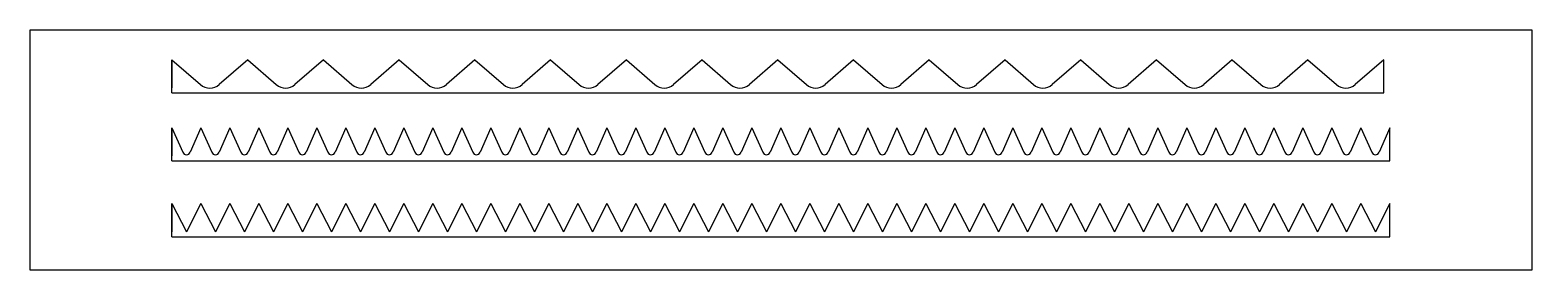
# Model space of a CAD drawing. Header units: millimetres. Extents: x 1056 to 2486, y 2069 to 3438.
# Drawn here: x 1055.6 to 1509.3, y 3365.3 to 3438 of the extents above.
import ezdxf

# ---------------------------------------------------------------- set-up
doc = ezdxf.new("R2010")
doc.units = ezdxf.units.MM

msp = doc.modelspace()

# ---------------------------------------------------------------- linework, layer by layer
for p, q in [((1055.59, 3365.25), (1055.59, 3437.98)), ((1055.59, 3437.98), (1509.32, 3437.98)), ((1509.32, 3437.98), (1509.32, 3365.25)), ((1098.48, 3428.94), (1098.48, 3428.94)), ((1098.48, 3418.94), (1098.48, 3428.94)), ((1098.48, 3428.94), (1098.48, 3420.44)), ((1098.48, 3428.94), (1107.09, 3421.42)), ((1121.36, 3428.94), (1112.75, 3421.42)), ((1121.36, 3428.94), (1129.97, 3421.42)), ((1144.24, 3428.94), (1135.63, 3421.42)), ((1144.24, 3428.94), (1152.84, 3421.42)), ((1167.11, 3428.94), (1158.51, 3421.42)), ((1167.11, 3428.94), (1175.72, 3421.42)), ((1189.99, 3428.94), (1181.38, 3421.42)), ((1189.99, 3428.94), (1198.6, 3421.42)), ((1212.87, 3428.94), (1204.26, 3421.42)), ((1212.87, 3428.94), (1221.48, 3421.42)), ((1235.75, 3428.94), (1227.14, 3421.42)), ((1235.75, 3428.94), (1244.36, 3421.42)), ((1258.63, 3428.94), (1250.02, 3421.42)), ((1258.63, 3428.94), (1267.24, 3421.42)), ((1281.51, 3428.94), (1272.9, 3421.42)), ((1281.51, 3428.94), (1290.12, 3421.42)), ((1304.39, 3428.94), (1295.78, 3421.42)), ((1304.39, 3428.94), (1312.99, 3421.42)), ((1327.26, 3428.94), (1318.66, 3421.42)), ((1327.26, 3428.94), (1335.87, 3421.42)), ((1350.14, 3428.94), (1341.53, 3421.42)), ((1350.14, 3428.94), (1358.75, 3421.42)), ((1373.02, 3428.94), (1364.41, 3421.42)), ((1373.02, 3428.94), (1381.63, 3421.42)), ((1395.9, 3428.94), (1387.29, 3421.42)), ((1395.9, 3428.94), (1404.51, 3421.42)), ((1418.78, 3428.94), (1410.17, 3421.42)), ((1418.78, 3428.94), (1427.39, 3421.42)), ((1441.66, 3428.94), (1433.05, 3421.42)), ((1441.66, 3428.94), (1450.27, 3421.42)), ((1464.54, 3428.94), (1455.93, 3421.42)), ((1464.54, 3418.94), (1464.54, 3428.94)), ((1098.48, 3418.94), (1464.54, 3418.94)), ((1098.48, 3408.35), (1098.48, 3408.35)), ((1098.48, 3398.35), (1098.48, 3408.35)), ((1098.48, 3408.35), (1098.48, 3399.85)), ((1098.48, 3408.35), (1101.73, 3400.93)), ((1107.24, 3408.35), (1103.99, 3400.93)), ((1107.24, 3408.35), (1110.49, 3400.93)), ((1116, 3408.35), (1112.75, 3400.93)), ((1116, 3408.35), (1119.25, 3400.93)), ((1124.76, 3408.35), (1121.51, 3400.93)), ((1124.76, 3408.35), (1128.01, 3400.93)), ((1133.52, 3408.35), (1130.27, 3400.93)), ((1133.52, 3408.35), (1136.77, 3400.93)), ((1142.28, 3408.35), (1139.03, 3400.93)), ((1142.28, 3408.35), (1145.53, 3400.93)), ((1151.04, 3408.35), (1147.79, 3400.93)), ((1151.04, 3408.35), (1154.29, 3400.93)), ((1159.8, 3408.35), (1156.55, 3400.93)), ((1159.8, 3408.35), (1163.05, 3400.93)), ((1168.56, 3408.35), (1165.31, 3400.93)), ((1168.56, 3408.35), (1171.81, 3400.93)), ((1177.32, 3408.35), (1174.07, 3400.93)), ((1177.32, 3408.35), (1180.57, 3400.93)), ((1186.08, 3408.35), (1182.83, 3400.93)), ((1186.08, 3408.35), (1189.33, 3400.93)), ((1194.84, 3408.35), (1191.59, 3400.93)), ((1194.84, 3408.35), (1198.09, 3400.93)), ((1203.6, 3408.35), (1200.36, 3400.93)), ((1203.6, 3408.35), (1206.85, 3400.93)), ((1212.37, 3408.35), (1209.12, 3400.93)), ((1212.37, 3408.35), (1215.61, 3400.93)), ((1221.13, 3408.35), (1217.88, 3400.93)), ((1221.13, 3408.35), (1224.37, 3400.93)), ((1229.89, 3408.35), (1226.64, 3400.93)), ((1229.89, 3408.35), (1233.14, 3400.93)), ((1238.65, 3408.35), (1235.4, 3400.93)), ((1238.65, 3408.35), (1241.9, 3400.93)), ((1247.41, 3408.35), (1244.16, 3400.93)), ((1247.41, 3408.35), (1250.66, 3400.93)), ((1256.17, 3408.35), (1252.92, 3400.93)), ((1256.17, 3408.35), (1259.42, 3400.93)), ((1264.93, 3408.35), (1261.68, 3400.93)), ((1264.93, 3408.35), (1268.18, 3400.93)), ((1273.69, 3408.35), (1270.44, 3400.93)), ((1273.69, 3408.35), (1276.94, 3400.93)), ((1282.45, 3408.35), (1279.2, 3400.93)), ((1282.45, 3408.35), (1285.7, 3400.93)), ((1291.21, 3408.35), (1287.96, 3400.93)), ((1291.21, 3408.35), (1294.46, 3400.93)), ((1299.97, 3408.35), (1296.72, 3400.93)), ((1299.97, 3408.35), (1303.22, 3400.93)), ((1308.73, 3408.35), (1305.48, 3400.93)), ((1308.73, 3408.35), (1311.98, 3400.93)), ((1317.49, 3408.35), (1314.24, 3400.93)), ((1317.49, 3408.35), (1320.74, 3400.93)), ((1326.25, 3408.35), (1323, 3400.93)), ((1326.25, 3408.35), (1329.5, 3400.93)), ((1335.01, 3408.35), (1331.76, 3400.93)), ((1335.01, 3408.35), (1338.26, 3400.93)), ((1343.77, 3408.35), (1340.52, 3400.93)), ((1343.77, 3408.35), (1347.02, 3400.93)), ((1352.53, 3408.35), (1349.28, 3400.93)), ((1352.53, 3408.35), (1355.78, 3400.93)), ((1361.29, 3408.35), (1358.04, 3400.93)), ((1361.29, 3408.35), (1364.54, 3400.93)), ((1370.05, 3408.35), (1366.8, 3400.93)), ((1370.05, 3408.35), (1373.3, 3400.93)), ((1378.81, 3408.35), (1375.56, 3400.93)), ((1378.81, 3408.35), (1382.06, 3400.93)), ((1387.57, 3408.35), (1384.32, 3400.93)), ((1387.57, 3408.35), (1390.82, 3400.93)), ((1396.33, 3408.35), (1393.09, 3400.93)), ((1396.33, 3408.35), (1399.58, 3400.93)), ((1405.09, 3408.35), (1401.85, 3400.93)), ((1405.09, 3408.35), (1408.34, 3400.93)), ((1413.86, 3408.35), (1410.61, 3400.93)), ((1413.86, 3408.35), (1417.1, 3400.93)), ((1422.62, 3408.35), (1419.37, 3400.93)), ((1422.62, 3408.35), (1425.87, 3400.93)), ((1431.38, 3408.35), (1428.13, 3400.93)), ((1431.38, 3408.35), (1434.63, 3400.93)), ((1440.14, 3408.35), (1436.89, 3400.93)), ((1440.14, 3408.35), (1443.39, 3400.93)), ((1448.9, 3408.35), (1445.65, 3400.93)), ((1448.9, 3408.35), (1452.15, 3400.93)), ((1457.66, 3408.35), (1454.41, 3400.93)), ((1457.66, 3408.35), (1460.91, 3400.93)), ((1466.42, 3408.35), (1463.17, 3400.93)), ((1466.42, 3398.35), (1466.42, 3408.35)), ((1098.48, 3398.35), (1466.42, 3398.35)), ((1098.48, 3385.36), (1098.48, 3385.36)), ((1098.48, 3375.36), (1098.48, 3385.36)), ((1098.48, 3385.36), (1098.48, 3376.86)), ((1098.48, 3385.36), (1102.86, 3376.86)), ((1107.24, 3385.36), (1102.86, 3376.86)), ((1107.24, 3385.36), (1111.62, 3376.86)), ((1116, 3385.36), (1111.62, 3376.86)), ((1116, 3385.36), (1120.38, 3376.86)), ((1124.76, 3385.36), (1120.38, 3376.86)), ((1124.76, 3385.36), (1129.14, 3376.86)), ((1133.52, 3385.36), (1129.14, 3376.86)), ((1133.52, 3385.36), (1137.9, 3376.86)), ((1142.28, 3385.36), (1137.9, 3376.86)), ((1142.28, 3385.36), (1146.66, 3376.86)), ((1151.04, 3385.36), (1146.66, 3376.86)), ((1151.04, 3385.36), (1155.42, 3376.86)), ((1159.8, 3385.36), (1155.42, 3376.86)), ((1159.8, 3385.36), (1164.18, 3376.86)), ((1168.56, 3385.36), (1164.18, 3376.86)), ((1168.56, 3385.36), (1172.94, 3376.86)), ((1177.32, 3385.36), (1172.94, 3376.86)), ((1177.32, 3385.36), (1181.7, 3376.86)), ((1186.08, 3385.36), (1181.7, 3376.86)), ((1186.08, 3385.36), (1190.46, 3376.86)), ((1194.84, 3385.36), (1190.46, 3376.86)), ((1194.84, 3385.36), (1199.22, 3376.86)), ((1203.6, 3385.36), (1199.22, 3376.86)), ((1203.6, 3385.36), (1207.98, 3376.86)), ((1212.37, 3385.36), (1207.98, 3376.86)), ((1212.37, 3385.36), (1216.75, 3376.86)), ((1221.13, 3385.36), (1216.75, 3376.86)), ((1221.13, 3385.36), (1225.51, 3376.86)), ((1229.89, 3385.36), (1225.51, 3376.86)), ((1229.89, 3385.36), (1234.27, 3376.86)), ((1238.65, 3385.36), (1234.27, 3376.86)), ((1238.65, 3385.36), (1243.03, 3376.86)), ((1247.41, 3385.36), (1243.03, 3376.86)), ((1247.41, 3385.36), (1251.79, 3376.86)), ((1256.17, 3385.36), (1251.79, 3376.86)), ((1256.17, 3385.36), (1260.55, 3376.86)), ((1264.93, 3385.36), (1260.55, 3376.86)), ((1264.93, 3385.36), (1269.31, 3376.86)), ((1273.69, 3385.36), (1269.31, 3376.86)), ((1273.69, 3385.36), (1278.07, 3376.86)), ((1282.45, 3385.36), (1278.07, 3376.86)), ((1282.45, 3385.36), (1286.83, 3376.86)), ((1291.21, 3385.36), (1286.83, 3376.86)), ((1291.21, 3385.36), (1295.59, 3376.86)), ((1299.97, 3385.36), (1295.59, 3376.86)), ((1299.97, 3385.36), (1304.35, 3376.86)), ((1308.73, 3385.36), (1304.35, 3376.86)), ((1308.73, 3385.36), (1313.11, 3376.86)), ((1317.49, 3385.36), (1313.11, 3376.86)), ((1317.49, 3385.36), (1321.87, 3376.86)), ((1326.25, 3385.36), (1321.87, 3376.86)), ((1326.25, 3385.36), (1330.63, 3376.86)), ((1335.01, 3385.36), (1330.63, 3376.86)), ((1335.01, 3385.36), (1339.39, 3376.86)), ((1343.77, 3385.36), (1339.39, 3376.86)), ((1343.77, 3385.36), (1348.15, 3376.86)), ((1352.53, 3385.36), (1348.15, 3376.86)), ((1352.53, 3385.36), (1356.91, 3376.86)), ((1361.29, 3385.36), (1356.91, 3376.86)), ((1361.29, 3385.36), (1365.67, 3376.86)), ((1370.05, 3385.36), (1365.67, 3376.86)), ((1370.05, 3385.36), (1374.43, 3376.86)), ((1378.81, 3385.36), (1374.43, 3376.86)), ((1378.81, 3385.36), (1383.19, 3376.86)), ((1387.57, 3385.36), (1383.19, 3376.86)), ((1387.57, 3385.36), (1391.95, 3376.86)), ((1396.33, 3385.36), (1391.95, 3376.86)), ((1396.33, 3385.36), (1400.71, 3376.86)), ((1405.09, 3385.36), (1400.71, 3376.86)), ((1405.09, 3385.36), (1409.48, 3376.86)), ((1413.86, 3385.36), (1409.48, 3376.86)), ((1413.86, 3385.36), (1418.24, 3376.86)), ((1422.62, 3385.36), (1418.24, 3376.86)), ((1422.62, 3385.36), (1427, 3376.86)), ((1431.38, 3385.36), (1427, 3376.86)), ((1431.38, 3385.36), (1435.76, 3376.86)), ((1440.14, 3385.36), (1435.76, 3376.86)), ((1440.14, 3385.36), (1444.52, 3376.86)), ((1448.9, 3385.36), (1444.52, 3376.86)), ((1448.9, 3385.36), (1453.28, 3376.86)), ((1457.66, 3385.36), (1453.28, 3376.86)), ((1457.66, 3385.36), (1462.04, 3376.86)), ((1466.42, 3385.36), (1462.04, 3376.86)), ((1466.42, 3375.36), (1466.42, 3385.36)), ((1098.48, 3375.36), (1466.42, 3375.36)), ((1509.32, 3365.25), (1055.59, 3365.25))]:
    msp.add_line(p, q)
for centre, radius, start, end in [((1109.92, 3424.65), 4.3, 228.8406, 311.1594), ((1132.8, 3424.65), 4.3, 228.8406, 311.1594), ((1155.68, 3424.65), 4.3, 228.8406, 311.1594), ((1178.55, 3424.65), 4.3, 228.8406, 311.1594), ((1201.43, 3424.65), 4.3, 228.8406, 311.1594), ((1224.31, 3424.65), 4.3, 228.8406, 311.1594), ((1247.19, 3424.65), 4.3, 228.8406, 311.1594), ((1270.07, 3424.65), 4.3, 228.8406, 311.1594), ((1292.95, 3424.65), 4.3, 228.8406, 311.1594), ((1315.83, 3424.65), 4.3, 228.8406, 311.1594), ((1338.7, 3424.65), 4.3, 228.8406, 311.1594), ((1361.58, 3424.65), 4.3, 228.8406, 311.1594), ((1384.46, 3424.65), 4.3, 228.8406, 311.1594), ((1407.34, 3424.65), 4.3, 228.8406, 311.1594), ((1430.22, 3424.65), 4.3, 228.8406, 311.1594), ((1453.1, 3424.65), 4.3, 228.8406, 311.1594), ((1102.86, 3401.43), 1.23, 203.6545, 336.3455), ((1111.62, 3401.43), 1.23, 203.6545, 336.3455), ((1120.38, 3401.43), 1.23, 203.6545, 336.3455), ((1129.14, 3401.43), 1.23, 203.6545, 336.3455), ((1137.9, 3401.43), 1.23, 203.6545, 336.3455), ((1146.66, 3401.43), 1.23, 203.6545, 336.3455), ((1155.42, 3401.43), 1.23, 203.6545, 336.3455), ((1164.18, 3401.43), 1.23, 203.6545, 336.3455), ((1172.94, 3401.43), 1.23, 203.6545, 336.3455), ((1181.7, 3401.43), 1.23, 203.6545, 336.3455), ((1190.46, 3401.43), 1.23, 203.6545, 336.3455), ((1199.22, 3401.43), 1.23, 203.6545, 336.3455), ((1207.98, 3401.43), 1.23, 203.6545, 336.3455), ((1216.75, 3401.43), 1.23, 203.6545, 336.3455), ((1225.51, 3401.43), 1.23, 203.6545, 336.3455), ((1234.27, 3401.43), 1.23, 203.6545, 336.3455), ((1243.03, 3401.43), 1.23, 203.6545, 336.3455), ((1251.79, 3401.43), 1.23, 203.6545, 336.3455), ((1260.55, 3401.43), 1.23, 203.6545, 336.3455), ((1269.31, 3401.43), 1.23, 203.6545, 336.3455), ((1278.07, 3401.43), 1.23, 203.6545, 336.3455), ((1286.83, 3401.43), 1.23, 203.6545, 336.3455), ((1295.59, 3401.43), 1.23, 203.6545, 336.3455), ((1304.35, 3401.43), 1.23, 203.6545, 336.3455), ((1313.11, 3401.43), 1.23, 203.6545, 336.3455), ((1321.87, 3401.43), 1.23, 203.6545, 336.3455), ((1330.63, 3401.43), 1.23, 203.6545, 336.3455), ((1339.39, 3401.43), 1.23, 203.6545, 336.3455), ((1348.15, 3401.43), 1.23, 203.6545, 336.3455), ((1356.91, 3401.43), 1.23, 203.6545, 336.3455), ((1365.67, 3401.43), 1.23, 203.6545, 336.3455), ((1374.43, 3401.43), 1.23, 203.6545, 336.3455), ((1383.19, 3401.43), 1.23, 203.6545, 336.3455), ((1391.95, 3401.43), 1.23, 203.6545, 336.3455), ((1400.71, 3401.43), 1.23, 203.6545, 336.3455), ((1409.48, 3401.43), 1.23, 203.6545, 336.3455), ((1418.24, 3401.43), 1.23, 203.6545, 336.3455), ((1427, 3401.43), 1.23, 203.6545, 336.3455), ((1435.76, 3401.43), 1.23, 203.6545, 336.3455), ((1444.52, 3401.43), 1.23, 203.6545, 336.3455), ((1453.28, 3401.43), 1.23, 203.6545, 336.3455), ((1462.04, 3401.43), 1.23, 203.6545, 336.3455)]:
    msp.add_arc(centre, radius, start, end)

doc.saveas('drawing.dxf')
